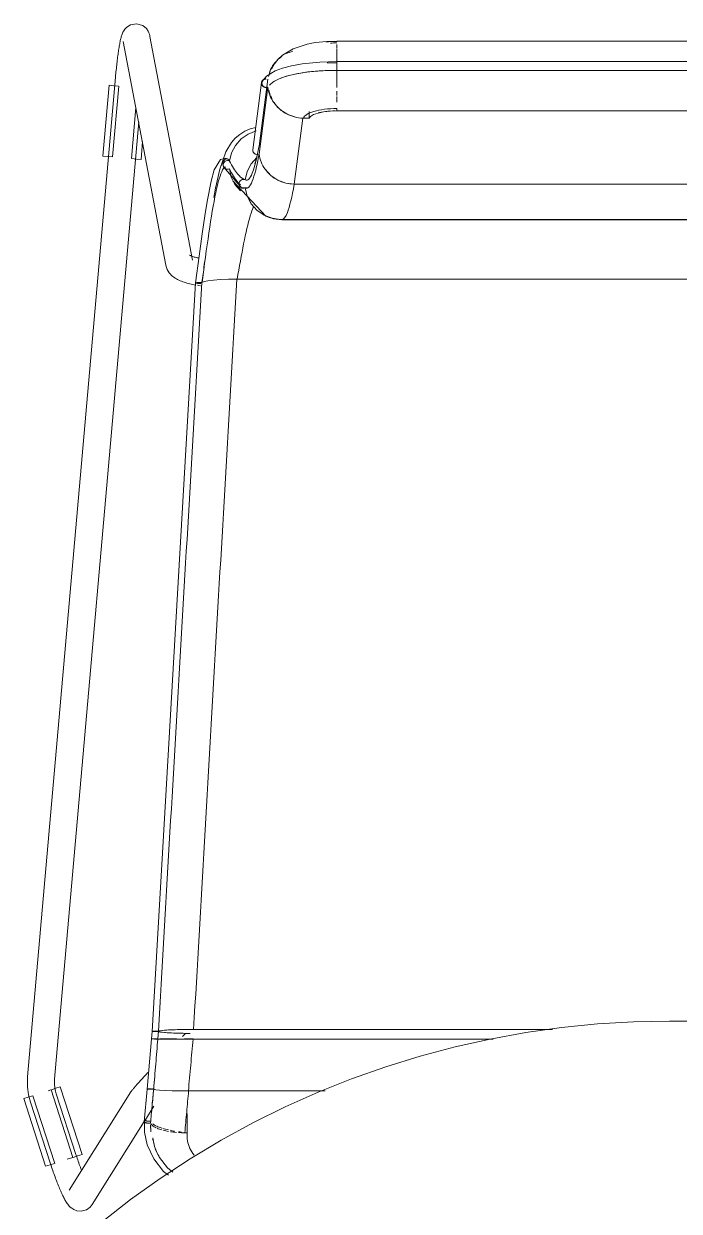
# Model space of a CAD drawing. Header units: millimetres. Extents: x 155927 to 326028, y -36033 to 97293.
# Drawn here: x 227772 to 228063, y 18717 to 19244 of the extents above; entities that cross this region are included whole.
import ezdxf

# ---------------------------------------------------------------- set-up
doc = ezdxf.new("R2010")
doc.units = ezdxf.units.MM
doc.header["$MEASUREMENT"] = 0
doc.layers.add('I-FURN', color=8, linetype='CONTINUOUS', lineweight=9)

msp = doc.modelspace()

# ---------------------------------------------------------------- linework, layer by layer
at = {"layer": 'I-FURN'}
for p, q in [((227822.04, 19243.58), (227819.28, 19243.1)), ((227824.79, 19242.75), (227822.04, 19243.58)), ((227815.34, 19238.19), (227815.22, 19237.79)), ((227815.46, 19238.58), (227815.34, 19238.19)), ((227815.61, 19238.98), (227815.46, 19238.58)), ((227815.78, 19239.41), (227815.61, 19238.98)), ((227815.99, 19239.89), (227815.78, 19239.41)), ((227816.29, 19240.45), (227815.99, 19239.89)), ((227816.77, 19241.15), (227816.29, 19240.45)), ((227817.63, 19242.06), (227816.77, 19241.15)), ((227819.28, 19243.1), (227817.63, 19242.06)), ((227824.79, 19242.75), (227826.37, 19241.43)), ((227826.37, 19241.43), (227827.12, 19240.35)), ((227827.12, 19240.35), (227827.49, 19239.54)), ((227827.49, 19239.54), (227827.71, 19238.92)), ((227827.71, 19238.92), (227827.84, 19238.41)), ((227827.84, 19238.41), (227827.93, 19237.99)), ((227846.74, 19138.7), (227827.93, 19237.99)), ((227814.25, 19233.07), (227814.15, 19232.5)), ((227814.34, 19233.62), (227814.25, 19233.07)), ((227814.43, 19234.16), (227814.34, 19233.62)), ((227814.53, 19234.67), (227814.43, 19234.16)), ((227814.62, 19235.17), (227814.53, 19234.67)), ((227814.72, 19235.64), (227814.62, 19235.17)), ((227814.81, 19236.1), (227814.72, 19235.64)), ((227814.91, 19236.55), (227814.81, 19236.1)), ((227815.01, 19236.97), (227814.91, 19236.55)), ((227815.12, 19237.39), (227815.01, 19236.97)), ((227815.22, 19237.79), (227815.12, 19237.39)), ((227816.14, 19235.76), (227834.95, 19136.47)), ((227891.46, 19232.53), (227897.61, 19234.55)), ((227897.61, 19234.55), (227901.11, 19235.21)), ((227901.11, 19235.21), (227906.32, 19235.72)), ((227906.32, 19235.72), (227910.84, 19235.81)), ((227910.84, 19235.81), (227910.84, 19235.64)), ((228205.69, 19235.81), (227910.84, 19235.81)), ((227910.84, 19235.5), (227910.84, 19235.79)), ((227910.84, 19232.56), (227910.84, 19234.31)), ((227813.44, 19227.39), (227813.36, 19226.69)), ((227813.53, 19228.07), (227813.44, 19227.39)), ((227813.61, 19228.75), (227813.53, 19228.07)), ((227813.7, 19229.41), (227813.61, 19228.75)), ((227813.79, 19230.06), (227813.7, 19229.41)), ((227813.88, 19230.7), (227813.79, 19230.06)), ((227813.97, 19231.31), (227813.88, 19230.7)), ((227814.06, 19231.92), (227813.97, 19231.31)), ((227814.15, 19232.5), (227814.06, 19231.92)), ((227883.1, 19225.76), (227884.77, 19227.83)), ((227884.77, 19227.83), (227886.75, 19229.66)), ((227886.75, 19229.66), (227891.46, 19232.53)), ((227910.84, 19229.71), (227910.84, 19232.29)), ((227910.84, 19229.55), (227910.84, 19226.52)), ((227910.84, 19226.52), (227910.84, 19229.54)), ((227812.88, 19222.32), (227812.81, 19221.57)), ((227812.96, 19223.06), (227812.88, 19222.32)), ((227813.04, 19223.8), (227812.96, 19223.06)), ((227813.11, 19224.53), (227813.04, 19223.8)), ((227813.19, 19225.26), (227813.11, 19224.53)), ((227813.27, 19225.98), (227813.19, 19225.26)), ((227813.36, 19226.69), (227813.27, 19225.98)), ((227879.63, 19220.38), (227883.46, 19222.68)), ((227881.77, 19223.49), (227883.1, 19225.76)), ((227883.46, 19222.68), (227886.63, 19223.87)), ((227886.63, 19223.87), (227890.67, 19224.95)), ((227890.67, 19224.95), (227895.39, 19225.82)), ((227898.44, 19222.24), (227893, 19221.41)), ((227895.39, 19225.82), (227903.28, 19226.62)), ((227904.42, 19222.72), (227898.44, 19222.24)), ((227903.28, 19226.62), (227910.84, 19226.77)), ((227910.84, 19222.81), (227904.42, 19222.72)), ((228205.69, 19226.77), (227910.84, 19226.77)), ((227910.84, 19222.81), (227910.84, 19226.77)), ((227910.84, 19226.77), (227910.84, 19226.7)), ((227910.84, 19226.7), (227910.84, 19226.5)), ((227910.84, 19226.5), (227910.84, 19226.2)), ((227910.84, 19226.2), (227910.84, 19225.81)), ((227910.84, 19225.81), (227910.84, 19225.35)), ((227910.84, 19225.35), (227910.84, 19224.86)), ((227910.84, 19224.86), (227910.84, 19224.36)), ((227910.84, 19224.36), (227910.84, 19223.89)), ((227910.84, 19223.89), (227910.84, 19223.47)), ((227910.84, 19223.47), (227910.84, 19223.14)), ((227910.84, 19223.14), (227910.84, 19222.92)), ((227910.84, 19222.92), (227910.84, 19222.81)), ((227910.84, 19222.83), (227910.84, 19219.02)), ((227910.84, 19219.02), (227910.84, 19222.83)), ((227910.84, 19222.81), (228205.69, 19222.81)), ((227812.66, 19219.91), (227773.71, 18776.59)), ((227812.67, 19220.07), (227812.66, 19219.91)), ((227812.74, 19220.82), (227812.67, 19220.07)), ((227812.81, 19221.57), (227812.74, 19220.82)), ((227873.53, 19187.72), (227877.38, 19217.5)), ((227876.38, 19189.36), (227880.22, 19219.06)), ((227877.74, 19218), (227879.63, 19220.38)), ((227879.45, 19213.09), (227880.07, 19217.86)), ((227886.68, 19219.73), (227886.17, 19219.54)), ((227889.5, 19220.61), (227886.68, 19219.73)), ((227893, 19221.41), (227889.5, 19220.61)), ((227910.84, 19215.27), (227910.84, 19218.83)), ((227807.09, 19184.89), (227809.85, 19216.3)), ((227809.85, 19216.3), (227811.89, 19216.12)), ((227811.32, 19184.52), (227814.08, 19215.93)), ((227811.89, 19216.12), (227813.95, 19215.94)), ((227876.36, 19185.81), (227880.2, 19215.52)), ((227910.84, 19211.8), (227910.84, 19213.64)), ((227821.75, 19206.38), (227819.77, 19183.78)), ((227910.84, 19208.82), (227910.84, 19211.28)), ((227891.91, 19172.44), (227895.77, 19201.72)), ((227895.77, 19201.72), (227898.48, 19201.65)), ((227898.48, 19204.65), (227898.48, 19201.65)), ((227898.48, 19201.65), (227899.12, 19202.51)), ((227899.12, 19202.51), (227900.47, 19203.3)), ((227900.47, 19203.3), (227902.46, 19203.97)), ((227902.46, 19203.97), (227904.95, 19204.48)), ((227904.95, 19204.48), (227907.8, 19204.8)), ((227907.8, 19204.8), (227910.84, 19204.91)), ((228205.69, 19204.96), (227910.84, 19204.96)), ((227910.84, 19204.91), (228205.69, 19204.91)), ((227785.67, 18775.54), (227822.96, 19200.04)), ((227869.97, 19195.88), (227867.77, 19194.51)), ((227872.34, 19196.91), (227869.97, 19195.88)), ((227874.98, 19196.06), (227871.47, 19194.66)), ((227874.84, 19197.57), (227872.34, 19196.91)), ((227824, 19183.41), (227824.69, 19191.3)), ((227864.06, 19190.86), (227861.55, 19186.75)), ((227865.79, 19192.82), (227864.06, 19190.86)), ((227867.77, 19194.51), (227865.79, 19192.82)), ((227868.38, 19192.48), (227865.9, 19189.66)), ((227871.47, 19194.66), (227868.38, 19192.48)), ((227861.55, 19186.75), (227858.88, 19179.12)), ((227864.16, 19186.34), (227863.26, 19182.71)), ((227865.9, 19189.66), (227864.16, 19186.34)), ((227873.58, 19187.96), (227873.52, 19187.49)), ((227873.52, 19187.49), (227873.58, 19187.02)), ((227873.77, 19188.4), (227873.58, 19187.96)), ((227873.58, 19187.02), (227873.77, 19186.58)), ((227873.77, 19186.58), (227874.07, 19186.19)), ((227874.07, 19186.19), (227874.45, 19185.89)), ((227874.45, 19185.89), (227874.9, 19185.7)), ((227874.9, 19185.7), (227875.39, 19185.62)), ((227875.13, 19183.85), (227876.5, 19190.14)), ((227875.39, 19185.62), (227875.89, 19185.66)), ((227809.13, 19184.71), (227807.09, 19184.89)), ((227811.19, 19184.53), (227809.13, 19184.71)), ((227821.95, 19183.58), (227819.89, 19183.77)), ((227824, 19183.41), (227821.95, 19183.58)), ((227856.48, 19178.76), (227859.25, 19183.39)), ((227859.25, 19183.39), (227861.44, 19183.92)), ((227860.46, 19181.49), (227860.38, 19181)), ((227860.38, 19181), (227860.44, 19180.52)), ((227860.39, 19181), (227860.46, 19181.49)), ((227860.45, 19180.52), (227860.39, 19181)), ((227860.44, 19180.52), (227860.63, 19180.06)), ((227860.63, 19180.06), (227860.45, 19180.52)), ((227860.46, 19181.49), (227860.66, 19181.94)), ((227860.65, 19181.94), (227860.46, 19181.49)), ((227860.58, 19180.15), (227868.71, 19170.73)), ((227860.74, 19179.88), (227860.61, 19180.09)), ((227860.92, 19179.66), (227860.63, 19180.06)), ((227860.63, 19180.06), (227860.91, 19179.65)), ((227860.95, 19182.34), (227860.65, 19181.94)), ((227860.66, 19181.94), (227860.96, 19182.34)), ((227861.34, 19182.64), (227860.95, 19182.34)), ((227860.96, 19182.34), (227861.34, 19182.64)), ((227861.34, 19182.64), (227861.8, 19182.84)), ((227861.8, 19182.84), (227861.34, 19182.64)), ((227861.44, 19183.92), (227862.35, 19183.63)), ((227862.29, 19182.92), (227861.8, 19182.84)), ((227861.8, 19182.84), (227862.29, 19182.91)), ((227862.79, 19182.87), (227862.29, 19182.92)), ((227862.29, 19182.91), (227862.79, 19182.87)), ((227862.79, 19182.87), (227863.26, 19182.71)), ((227863.26, 19182.71), (227862.79, 19182.87)), ((227872.87, 19181.45), (227871.11, 19178.05)), ((227875.37, 19184.32), (227872.87, 19181.45)), ((227874.37, 19181.42), (227875.13, 19183.85)), ((227855.08, 19173.76), (227856.48, 19178.76)), ((227858.88, 19179.12), (227856.99, 19170.6)), ((227860.91, 19179.65), (227861.29, 19179.34)), ((227861.3, 19179.34), (227860.92, 19179.66)), ((227861.29, 19179.34), (227861.74, 19179.13)), ((227861.75, 19179.13), (227861.3, 19179.34)), ((227861.74, 19179.13), (227862.24, 19179.04)), ((227862.24, 19179.04), (227861.75, 19179.13)), ((227862.74, 19179.07), (227862.24, 19179.04)), ((227862.24, 19179.04), (227862.73, 19179.07)), ((227862.73, 19179.07), (227863.21, 19179.22)), ((227863.21, 19179.22), (227862.74, 19179.07)), ((227864, 19175.61), (227863.21, 19179.22)), ((227863.21, 19179.22), (227863.99, 19175.61)), ((227863.99, 19175.61), (227865.63, 19172.28)), ((227865.64, 19172.28), (227864, 19175.61)), ((227871.11, 19178.05), (227870.22, 19174.34)), ((227878.99, 19179.05), (227881.48, 19176.31)), ((227881.48, 19176.31), (227884.59, 19174.23)), ((227853.27, 19164.74), (227855.08, 19173.76)), ((227856.99, 19170.6), (227856.25, 19166.53)), ((227864.69, 19173.95), (227879.29, 19158.26)), ((227865.63, 19172.28), (227868.04, 19169.45)), ((227868.04, 19169.45), (227865.64, 19172.28)), ((227867.38, 19172.58), (227867.45, 19173.07)), ((227867.44, 19173.07), (227867.38, 19172.58)), ((227867.45, 19172.09), (227867.38, 19172.58)), ((227867.38, 19172.58), (227867.44, 19172.09)), ((227867.63, 19173.54), (227867.44, 19173.07)), ((227867.44, 19172.09), (227867.63, 19171.63)), ((227867.45, 19173.07), (227867.64, 19173.54)), ((227867.64, 19171.63), (227867.45, 19172.09)), ((227867.93, 19173.94), (227867.63, 19173.54)), ((227867.63, 19171.63), (227867.93, 19171.23)), ((227867.64, 19173.54), (227867.93, 19173.94)), ((227867.93, 19171.23), (227867.64, 19171.63)), ((227867.93, 19173.94), (227868.31, 19174.25)), ((227868.31, 19174.25), (227867.93, 19173.94)), ((227868.31, 19170.92), (227867.93, 19171.23)), ((227867.93, 19171.23), (227868.31, 19170.91)), ((227868.76, 19174.46), (227868.31, 19174.25)), ((227868.31, 19174.25), (227868.76, 19174.45)), ((227868.76, 19170.71), (227868.31, 19170.92)), ((227868.31, 19170.91), (227868.76, 19170.71)), ((227868.41, 19170.86), (227871.29, 19170.81)), ((227868.76, 19174.45), (227869.25, 19174.54)), ((227869.25, 19174.54), (227868.76, 19174.46)), ((227869.25, 19170.63), (227868.76, 19170.71)), ((227868.76, 19170.71), (227869.25, 19170.63)), ((227869.25, 19174.54), (227869.75, 19174.5)), ((227869.75, 19174.5), (227869.25, 19174.54)), ((227869.75, 19170.67), (227869.25, 19170.63)), ((227869.25, 19170.63), (227869.75, 19170.67)), ((227869.54, 19174.62), (227869.97, 19174.44)), ((227869.75, 19174.5), (227870.22, 19174.33)), ((227870.22, 19174.34), (227869.75, 19174.5)), ((227870.22, 19170.83), (227869.75, 19170.67)), ((227869.75, 19170.67), (227870.22, 19170.83)), ((227870.22, 19170.83), (227871.11, 19167.12)), ((227884.59, 19174.23), (227888.14, 19172.91)), ((227888.14, 19172.91), (227891.91, 19172.44)), ((228224.62, 19172.44), (227891.91, 19172.44)), ((227891.91, 19172.44), (228224.62, 19172.44)), ((227852.24, 19158.42), (227853.27, 19164.74)), ((227871.11, 19167.12), (227872.87, 19163.72)), ((227872.87, 19163.73), (227871.12, 19167.12)), ((227875.38, 19160.85), (227872.87, 19163.73)), ((227872.87, 19163.72), (227875.37, 19160.85)), ((227875.37, 19160.85), (227878.51, 19158.68)), ((227878.51, 19158.68), (227875.38, 19160.85)), ((227851.06, 19150.41), (227852.24, 19158.42)), ((227878.2, 19158.86), (227882.66, 19157.13)), ((227882.08, 19157.32), (227878.51, 19158.68)), ((227878.51, 19158.68), (227882.08, 19157.31)), ((227879.29, 19158.26), (227881.22, 19157.55)), ((227885.87, 19156.84), (227882.08, 19157.32)), ((227882.08, 19157.31), (227885.87, 19156.84)), ((227882.66, 19157.13), (227886.41, 19156.69)), ((228230.66, 19156.84), (227885.87, 19156.84)), ((227885.87, 19156.84), (228230.66, 19156.84)), ((227886.41, 19156.69), (228191.21, 19156.69)), ((227849.7, 19140.48), (227851.06, 19150.41)), ((227845.52, 19140.93), (227845.55, 19140.91)), ((227845.55, 19140.91), (227845.62, 19140.87)), ((227845.62, 19140.87), (227845.71, 19140.83)), ((227845.71, 19140.83), (227845.86, 19140.75)), ((227845.86, 19140.75), (227846.06, 19140.66)), ((227846.06, 19140.66), (227846.29, 19140.57)), ((227846.29, 19140.57), (227846.56, 19140.47)), ((227846.56, 19140.47), (227846.86, 19140.36)), ((227846.86, 19140.36), (227847.2, 19140.25)), ((227847.2, 19140.25), (227847.56, 19140.14)), ((227847.56, 19140.14), (227847.96, 19140.04)), ((227847.96, 19140.04), (227848.38, 19139.93)), ((227848.15, 19128.62), (227849.7, 19140.48)), ((227848.38, 19139.93), (227848.82, 19139.83)), ((227848.82, 19139.83), (227849.29, 19139.73)), ((227849.29, 19139.73), (227849.79, 19139.63)), ((227834.95, 19136.47), (227835.21, 19135.48)), ((227835.21, 19135.48), (227835.58, 19134.58)), ((227835.58, 19134.58), (227836.01, 19133.79)), ((227836.01, 19133.79), (227836.5, 19133.11)), ((227836.5, 19133.11), (227837.01, 19132.51)), ((227848.14, 19128.62), (227828.86, 18796.71)), ((227837.01, 19132.51), (227837.53, 19131.99)), ((227837.53, 19131.99), (227838.06, 19131.54)), ((227838.06, 19131.54), (227838.59, 19131.14)), ((227838.59, 19131.14), (227839.13, 19130.78)), ((227839.13, 19130.78), (227839.67, 19130.45)), ((227839.67, 19130.45), (227840.2, 19130.16)), ((227840.2, 19130.16), (227840.75, 19129.89)), ((227840.75, 19129.89), (227841.31, 19129.64)), ((227841.31, 19129.64), (227841.89, 19129.4)), ((227841.89, 19129.4), (227842.47, 19129.19)), ((227842.47, 19129.19), (227843.06, 19128.98)), ((227843.06, 19128.98), (227843.66, 19128.78)), ((227843.66, 19128.78), (227844.28, 19128.6)), ((227844.28, 19128.6), (227844.91, 19128.43)), ((227844.91, 19128.43), (227845.55, 19128.27)), ((227845.55, 19128.27), (227846.21, 19128.12)), ((227846.21, 19128.12), (227846.88, 19127.97)), ((227846.88, 19127.97), (227847.56, 19127.84)), ((227847.56, 19127.84), (227848.25, 19127.71)), ((227848.14, 19128.62), (227848.22, 19128.67)), ((227848.21, 19128.57), (227848.14, 19128.62)), ((227848.22, 19128.67), (227848.15, 19128.62)), ((227848.15, 19128.62), (227848.21, 19128.57)), ((227848.21, 19128.57), (227848.39, 19128.52)), ((227848.39, 19128.52), (227848.21, 19128.57)), ((227848.41, 19128.72), (227848.22, 19128.67)), ((227848.22, 19128.67), (227848.41, 19128.72)), ((227848.39, 19128.52), (227848.68, 19128.47)), ((227848.68, 19128.47), (227848.39, 19128.52)), ((227848.71, 19128.77), (227848.41, 19128.72)), ((227848.41, 19128.72), (227848.71, 19128.77)), ((227848.68, 19128.47), (227849.06, 19128.44)), ((227849.06, 19128.44), (227848.68, 19128.47)), ((227849.1, 19128.8), (227848.71, 19128.77)), ((227848.71, 19128.77), (227849.09, 19128.8)), ((227848.96, 19127.6), (227849.67, 19127.49)), ((227849.06, 19128.44), (227849.51, 19128.42)), ((227849.51, 19128.42), (227849.06, 19128.44)), ((227849.09, 19128.8), (227849.55, 19128.82)), ((227849.55, 19128.82), (227849.1, 19128.8)), ((227849.51, 19128.42), (227850.01, 19128.41)), ((227850, 19128.41), (227849.51, 19128.42)), ((227850.05, 19128.83), (227849.55, 19128.82)), ((227849.55, 19128.82), (227850.04, 19128.83)), ((227849.67, 19127.49), (227850.4, 19127.39)), ((227850.5, 19128.41), (227850, 19128.41)), ((227850.01, 19128.41), (227850.5, 19128.41)), ((227850.04, 19128.83), (227850.54, 19128.83)), ((227850.54, 19128.83), (227850.05, 19128.83)), ((227851.01, 19128.81), (227850.54, 19128.83)), ((227850.54, 19128.83), (227851.01, 19128.81)), ((227851.01, 19128.81), (227851.92, 19129.21)), ((227851.92, 19129.21), (227851.01, 19128.81)), ((227853.66, 19129.58), (227851.92, 19129.21)), ((227851.92, 19129.21), (227853.65, 19129.57)), ((227853.66, 19129.58), (227856.12, 19129.89)), ((227856.16, 19129.89), (227853.66, 19129.58)), ((227856.15, 19129.89), (227859.21, 19130.12)), ((227859.26, 19130.13), (227856.16, 19129.89)), ((227859.26, 19130.13), (227862.73, 19130.28)), ((227862.79, 19130.28), (227859.26, 19130.13)), ((227862.79, 19130.28), (227866.48, 19130.34)), ((227866.56, 19130.34), (227862.79, 19130.28)), ((227866.48, 19130.34), (228249.96, 19130.34)), ((228249.96, 19130.34), (227866.56, 19130.34)), ((228042.27, 18800.98), (228026.3, 18800.02)), ((228058.26, 18801.3), (228042.27, 18800.98)), ((228066.9, 18801.21), (228058.26, 18801.3)), ((227828.59, 18793.35), (227828.85, 18796.71)), ((227828.92, 18796.74), (227828.86, 18796.71)), ((227828.86, 18796.71), (227828.93, 18796.68)), ((227829.11, 18796.76), (227828.92, 18796.74)), ((227828.93, 18796.68), (227829.12, 18796.66)), ((227829.4, 18796.79), (227829.11, 18796.76)), ((227829.12, 18796.66), (227829.41, 18796.63)), ((227829.79, 18796.81), (227829.4, 18796.79)), ((227829.41, 18796.63), (227829.79, 18796.62)), ((227830.24, 18796.82), (227829.79, 18796.81)), ((227829.79, 18796.62), (227830.24, 18796.6)), ((227830.73, 18796.82), (227830.24, 18796.82)), ((227830.24, 18796.6), (227830.73, 18796.6)), ((227831.22, 18796.82), (227830.73, 18796.82)), ((227830.73, 18796.6), (227831.23, 18796.6)), ((227831.69, 18796.81), (227831.22, 18796.82)), ((227831.23, 18796.6), (227831.7, 18796.61)), ((227832.58, 18797.02), (227831.69, 18796.81)), ((227831.7, 18796.61), (227832.6, 18796.4)), ((227834.33, 18797.21), (227832.58, 18797.02)), ((227832.6, 18796.4), (227834.35, 18796.21)), ((227836.83, 18797.38), (227834.33, 18797.21)), ((227834.35, 18796.21), (227836.85, 18796.05)), ((227839.96, 18797.5), (227836.83, 18797.38)), ((227836.85, 18796.05), (227839.97, 18795.92)), ((227843.53, 18797.58), (227839.96, 18797.5)), ((227839.97, 18795.92), (227843.52, 18795.84)), ((227843.51, 18795.64), (227842.35, 18794.44)), ((227843.52, 18795.84), (227845.77, 18795.82)), ((227847.31, 18797.6), (227843.53, 18797.58)), ((228006.41, 18797.61), (227847.31, 18797.61)), ((227847.31, 18797.61), (228006.41, 18797.61)), ((227994.54, 18796.19), (227978.8, 18793.33)), ((228010.38, 18798.42), (227994.54, 18796.19)), ((228026.3, 18800.02), (228010.38, 18798.42)), ((227828.58, 18793.35), (227826.76, 18771.15)), ((227828.65, 18793.35), (227828.58, 18793.35)), ((227828.58, 18793.35), (227828.65, 18793.35)), ((227828.65, 18793.35), (227828.59, 18793.35)), ((227828.59, 18793.35), (227828.65, 18793.35)), ((227829.13, 18793.35), (227828.84, 18793.35)), ((227828.84, 18793.35), (227829.13, 18793.35)), ((227829.52, 18793.36), (227829.13, 18793.36)), ((227829.51, 18793.35), (227829.13, 18793.35)), ((227829.13, 18793.35), (227829.51, 18793.35)), ((227829.14, 18793.36), (227829.52, 18793.36)), ((227829.97, 18793.34), (227829.51, 18793.35)), ((227829.51, 18793.35), (227829.96, 18793.34)), ((227829.52, 18793.36), (227829.97, 18793.36)), ((227829.97, 18793.36), (227829.52, 18793.36)), ((227829.96, 18793.34), (227830.45, 18793.34)), ((227829.97, 18793.36), (227830.46, 18793.36)), ((227830.46, 18793.36), (227829.97, 18793.36)), ((227830.46, 18793.34), (227829.97, 18793.34)), ((227830.45, 18793.34), (227830.95, 18793.34)), ((227830.46, 18793.36), (227830.96, 18793.36)), ((227830.96, 18793.36), (227830.46, 18793.36)), ((227830.95, 18793.34), (227830.46, 18793.34)), ((227831.42, 18793.34), (227830.95, 18793.34)), ((227830.95, 18793.34), (227831.42, 18793.34)), ((227830.96, 18793.36), (227831.43, 18793.36)), ((227831.43, 18793.36), (227830.96, 18793.36)), ((227832.31, 18793.33), (227831.42, 18793.34)), ((227831.42, 18793.34), (227832.31, 18793.33)), ((227834.05, 18793.32), (227832.31, 18793.33)), ((227832.31, 18793.33), (227834.06, 18793.32)), ((227834.07, 18793.39), (227832.32, 18793.37)), ((227832.33, 18793.37), (227834.08, 18793.39)), ((227836.56, 18793.3), (227834.06, 18793.32)), ((227834.06, 18793.32), (227836.56, 18793.3)), ((227836.57, 18793.4), (227834.07, 18793.39)), ((227834.08, 18793.39), (227836.58, 18793.4)), ((227839.69, 18793.3), (227836.56, 18793.3)), ((227836.56, 18793.3), (227839.69, 18793.3)), ((227839.7, 18793.41), (227836.57, 18793.4)), ((227836.58, 18793.4), (227839.7, 18793.41)), ((227843.26, 18793.29), (227839.69, 18793.3)), ((227839.69, 18793.3), (227843.26, 18793.29)), ((227843.26, 18793.41), (227847.03, 18793.42)), ((227847.03, 18793.42), (227843.26, 18793.41)), ((227847.05, 18793.29), (227843.26, 18793.29)), ((227843.26, 18793.29), (227847.05, 18793.29)), ((227980.04, 18793.29), (227847.05, 18793.29)), ((227847.05, 18793.29), (227980.04, 18793.29)), ((227978.8, 18793.33), (227963.18, 18789.84)), ((227947.72, 18785.72), (227932.44, 18781)), ((227963.18, 18789.84), (227947.72, 18785.72)), ((227932.44, 18781), (227917.35, 18775.66)), ((227773.63, 18775.45), (227773.6, 18774.31)), ((227773.71, 18776.59), (227773.63, 18775.45)), ((227785.6, 18774.19), (227785.62, 18774.85)), ((227785.62, 18774.85), (227785.66, 18775.51)), ((227785.66, 18775.51), (227785.67, 18775.54)), ((227823.27, 18774.39), (227823.62, 18774.76)), ((227823.62, 18774.76), (227823.97, 18775.15)), ((227823.97, 18775.15), (227824.34, 18775.56)), ((227824.34, 18775.56), (227824.72, 18775.97)), ((227824.72, 18775.97), (227825.11, 18776.4)), ((227825.11, 18776.4), (227825.52, 18776.83)), ((227825.52, 18776.83), (227825.93, 18777.28)), ((227825.93, 18777.28), (227826.35, 18777.73)), ((227826.35, 18777.73), (227826.78, 18778.19)), ((227826.78, 18778.19), (227827.23, 18778.66)), ((227917.35, 18775.66), (227902.5, 18769.73)), ((227773.6, 18774.31), (227773.62, 18773.16)), ((227773.62, 18773.16), (227773.68, 18772.02)), ((227773.68, 18772.02), (227773.78, 18770.89)), ((227773.78, 18770.89), (227773.93, 18769.75)), ((227773.93, 18769.75), (227774.13, 18768.63)), ((227782.85, 18770.41), (227784.01, 18770.78)), ((227784.11, 18770.81), (227793.8, 18740.81)), ((227784.23, 18770.85), (227786.2, 18771.49)), ((227785.61, 18773.52), (227785.6, 18774.19)), ((227785.65, 18772.86), (227785.61, 18773.52)), ((227785.71, 18772.2), (227785.65, 18772.86)), ((227785.8, 18771.55), (227785.71, 18772.2)), ((227785.91, 18770.89), (227785.8, 18771.55)), ((227786.05, 18770.25), (227785.91, 18770.89)), ((227786.22, 18769.61), (227786.05, 18770.25)), ((227786.2, 18771.49), (227788.15, 18772.12)), ((227786.41, 18768.97), (227786.22, 18769.61)), ((227797.84, 18742.11), (227788.15, 18772.12)), ((227819.51, 18769.88), (227792.2, 18726.3)), ((227819.51, 18769.88), (227819.72, 18770.21)), ((227819.72, 18770.21), (227819.9, 18770.47)), ((227819.9, 18770.47), (227820.08, 18770.69)), ((227820.08, 18770.69), (227820.25, 18770.92)), ((227820.25, 18770.92), (227820.43, 18771.14)), ((227820.43, 18771.14), (227820.62, 18771.37)), ((227820.62, 18771.37), (227820.82, 18771.61)), ((227820.82, 18771.61), (227821.04, 18771.86)), ((227821.04, 18771.86), (227821.27, 18772.13)), ((227821.27, 18772.13), (227821.51, 18772.41)), ((227821.51, 18772.41), (227821.77, 18772.7)), ((227821.77, 18772.7), (227822.04, 18773.01)), ((227822.04, 18773.01), (227822.33, 18773.33)), ((227822.33, 18773.33), (227822.63, 18773.67)), ((227822.63, 18773.67), (227822.94, 18774.02)), ((227822.94, 18774.02), (227823.27, 18774.39)), ((227826.75, 18771.15), (227825.33, 18756.66)), ((227826.82, 18771.18), (227826.75, 18771.15)), ((227826.75, 18771.15), (227826.82, 18771.12)), ((227826.76, 18771.15), (227826.82, 18771.18)), ((227826.83, 18771.12), (227826.76, 18771.15)), ((227827.01, 18771.2), (227826.82, 18771.18)), ((227826.82, 18771.18), (227827.01, 18771.2)), ((227826.82, 18771.12), (227827.01, 18771.1)), ((227827.3, 18771.22), (227827.01, 18771.2)), ((227827.01, 18771.2), (227827.3, 18771.22)), ((227827.01, 18771.1), (227827.31, 18771.08)), ((227827.31, 18771.08), (227827.02, 18771.1)), ((227827.68, 18771.24), (227827.3, 18771.22)), ((227827.3, 18771.22), (227827.68, 18771.24)), ((227827.31, 18771.08), (227827.69, 18771.06)), ((227827.7, 18771.06), (227827.31, 18771.08)), ((227828.13, 18771.25), (227827.68, 18771.24)), ((227827.68, 18771.24), (227828.13, 18771.25)), ((227827.69, 18771.06), (227828.15, 18771.05)), ((227828.15, 18771.05), (227827.7, 18771.06)), ((227828.62, 18771.25), (227828.13, 18771.25)), ((227828.13, 18771.25), (227828.63, 18771.25)), ((227828.15, 18771.05), (227828.64, 18771.05)), ((227828.64, 18771.05), (227828.15, 18771.05)), ((227828.64, 18771.05), (227829.13, 18771.05)), ((227829.14, 18771.05), (227828.64, 18771.05)), ((227829.59, 18771.24), (227829.12, 18771.25)), ((227829.12, 18771.25), (227829.59, 18771.24)), ((227829.13, 18771.05), (227829.6, 18771.06)), ((227829.61, 18771.06), (227829.14, 18771.05)), ((227829.6, 18771.06), (227830.5, 18770.86)), ((227830.49, 18770.87), (227829.61, 18771.06)), ((227832.21, 18770.69), (227830.5, 18770.87)), ((227830.5, 18770.86), (227832.23, 18770.69)), ((227834.67, 18770.54), (227832.23, 18770.69)), ((227832.23, 18770.69), (227834.71, 18770.54)), ((227837.74, 18770.42), (227834.71, 18770.54)), ((227834.71, 18770.54), (227837.81, 18770.42)), ((227841.25, 18770.35), (227837.81, 18770.42)), ((227837.81, 18770.42), (227841.24, 18770.35)), ((227841.34, 18770.35), (227845.1, 18770.32)), ((227844.98, 18770.32), (227841.34, 18770.35)), ((227845.1, 18770.32), (227905.59, 18770.32)), ((227905.59, 18770.32), (227845.1, 18770.32)), ((227902.5, 18769.73), (227887.89, 18763.2)), ((227772, 18766.9), (227773.95, 18767.53)), ((227781.69, 18736.9), (227772, 18766.9)), ((227773.95, 18767.53), (227775.92, 18768.17)), ((227774.13, 18768.63), (227774.37, 18767.51)), ((227774.37, 18767.51), (227774.65, 18766.41)), ((227774.65, 18766.41), (227774.98, 18765.31)), ((227774.98, 18765.31), (227775, 18765.26)), ((227775, 18765.26), (227783.71, 18738.45)), ((227785.73, 18738.2), (227776.04, 18768.21)), ((227795.12, 18742.16), (227786.41, 18768.97)), ((227825.64, 18757.07), (227829.67, 18763.51)), ((227844.4, 18760.28), (227844.4, 18750.53)), ((227887.89, 18763.2), (227873.55, 18756.1)), ((227802.37, 18719.93), (227825.4, 18756.69)), ((227825.54, 18752.09), (227825.46, 18757.55)), ((227873.55, 18756.1), (227859.51, 18748.43)), ((227826.76, 18746.44), (227825.54, 18752.09)), ((227844.45, 18751.77), (227843.41, 18751.77)), ((227859.51, 18748.43), (227845.79, 18740.2)), ((227829.66, 18740.13), (227826.76, 18746.44)), ((227832.23, 18740.84), (227830.32, 18744.53)), ((227785.61, 18738.16), (227783.64, 18737.53)), ((227783.86, 18738), (227783.71, 18738.45)), ((227784.1, 18737.26), (227783.86, 18738)), ((227791.22, 18739.98), (227793.7, 18740.78)), ((227795.89, 18741.48), (227793.92, 18740.85)), ((227795.23, 18741.83), (227795.12, 18742.16)), ((227795.46, 18741.14), (227795.23, 18741.83)), ((227795.69, 18740.45), (227795.46, 18741.14)), ((227795.92, 18739.77), (227795.69, 18740.45)), ((227797.84, 18742.11), (227795.89, 18741.48)), ((227796.15, 18739.09), (227795.92, 18739.77)), ((227796.39, 18738.41), (227796.15, 18739.09)), ((227796.63, 18737.75), (227796.39, 18738.41)), ((227796.86, 18737.09), (227796.63, 18737.75)), ((227833.99, 18734.6), (227829.66, 18740.13)), ((227835.73, 18736.27), (227832.23, 18740.84)), ((227845.79, 18740.2), (227832.41, 18731.44)), ((227783.64, 18737.53), (227781.69, 18736.9)), ((227784.35, 18736.52), (227784.1, 18737.26)), ((227784.6, 18735.79), (227784.35, 18736.52)), ((227784.85, 18735.06), (227784.6, 18735.79)), ((227785.1, 18734.34), (227784.85, 18735.06)), ((227785.36, 18733.62), (227785.1, 18734.34)), ((227785.61, 18732.91), (227785.36, 18733.62)), ((227785.87, 18732.22), (227785.61, 18732.91)), ((227797.1, 18736.44), (227796.86, 18737.09)), ((227797.33, 18735.81), (227797.1, 18736.44)), ((227797.56, 18735.18), (227797.33, 18735.81)), ((227836.1, 18732.92), (227833.99, 18734.6)), ((227838.12, 18734.27), (227835.73, 18736.27)), ((227786.12, 18731.53), (227785.87, 18732.22)), ((227786.37, 18730.85), (227786.12, 18731.53)), ((227786.63, 18730.18), (227786.37, 18730.85)), ((227786.88, 18729.53), (227786.63, 18730.18)), ((227787.13, 18728.89), (227786.88, 18729.53)), ((227787.38, 18728.26), (227787.13, 18728.89)), ((227787.63, 18727.65), (227787.38, 18728.26)), ((227787.88, 18727.06), (227787.63, 18727.65)), ((227832.41, 18731.44), (227819.38, 18722.14)), ((227788.13, 18726.48), (227787.88, 18727.06)), ((227788.37, 18725.92), (227788.13, 18726.48)), ((227788.61, 18725.37), (227788.37, 18725.92)), ((227788.85, 18724.85), (227788.61, 18725.37)), ((227789.08, 18724.34), (227788.85, 18724.85)), ((227789.31, 18723.85), (227789.08, 18724.34)), ((227789.55, 18723.37), (227789.31, 18723.85)), ((227789.78, 18722.91), (227789.55, 18723.37)), ((227790, 18722.47), (227789.78, 18722.91)), ((227790.23, 18722.05), (227790, 18722.47)), ((227790.46, 18721.64), (227790.23, 18722.05)), ((227819.38, 18722.14), (227806.75, 18712.33)), ((227790.7, 18721.24), (227790.46, 18721.64)), ((227790.94, 18720.85), (227790.7, 18721.24)), ((227791.2, 18720.46), (227790.94, 18720.85)), ((227791.47, 18720.07), (227791.2, 18720.46)), ((227791.79, 18719.67), (227791.47, 18720.07)), ((227792.16, 18719.24), (227791.79, 18719.67)), ((227792.62, 18718.78), (227792.16, 18719.24)), ((227793.25, 18718.26), (227792.62, 18718.78)), ((227794.16, 18717.69), (227793.25, 18718.26)), ((227795.54, 18717.17), (227794.16, 18717.69)), ((227797.52, 18717), (227795.54, 18717.17)), ((227799.74, 18717.58), (227797.52, 18717)), ((227801.48, 18718.81), (227799.74, 18717.58)), ((227801.48, 18718.81), (227802.37, 18719.93))]:
    msp.add_line(p, q, dxfattribs=at)
for centre, major_axis, ratio, start_param, end_param in [((227910.84, 19231.53), (-12.4, 0), 0.287441, 4.712389, 4.950404), ((227910.84, 19220.06), (0, -15.75), 0.000004, 5.8107, 5.99294), ((227875.48, 19187.49), (-1.96, 0), 0.955139, 5.775592, 8.064923), ((227892.04, 19187.51), (-15.78, 0), 0.955139, 0.112537, 0.354036), ((227892.04, 19187.51), (-15.78, 0), 0.955139, 0.354206, 0.595753), ((227892.04, 19187.51), (-15.78, 0), 0.955139, 0.595876, 1.562553)]:
    msp.add_ellipse(centre, major_axis=major_axis, ratio=ratio, start_param=start_param, end_param=end_param, dxfattribs=at)
for points in [[(227905.87, 19235.5), (227907.45, 19235.65), (227909.12, 19235.72), (227910.84, 19235.71)], [(227891.23, 19231.36), (227890.28, 19231.1), (227889.34, 19230.75), (227888.45, 19230.33)], [(227880.69, 19220.47), (227880.84, 19221.12), (227881.04, 19221.77), (227881.28, 19222.4)], [(227897.1, 19222.1), (227899.27, 19222.39), (227903.84, 19222.81), (227908.49, 19222.88), (227910.84, 19222.83)], [(227906.57, 19226.22), (227907.99, 19226.26), (227909.41, 19226.26), (227910.84, 19226.23)], [(227879.94, 19215.36), (227879.86, 19215.35), (227879.69, 19215.33), (227879.53, 19215.33), (227879.44, 19215.33)], [(227880.2, 19215.52), (227880.35, 19214.27), (227880.93, 19211.9), (227882.7, 19208.56), (227885.23, 19205.72), (227888.37, 19203.53), (227891.97, 19202.11), (227894.47, 19201.75), (227895.77, 19201.72)], [(227881.29, 19211.93), (227881.03, 19212.6), (227880.87, 19213.3), (227880.72, 19214.01)], [(227882.19, 19210), (227881.89, 19210.54), (227881.67, 19211.11), (227881.5, 19211.69)], [(227896.01, 19201.73), (227896.27, 19202.84), (227899.65, 19205.01), (227907.05, 19205.97), (227910.84, 19206.03)], [(227910, 19204.96), (227907.22, 19204.9), (227904.08, 19204.63), (227902.46, 19204.02)], [(227876.36, 19185.81), (227875.34, 19180.31), (227873.29, 19172.25), (227871.24, 19170.28), (227870.22, 19170.83)], [(227885.87, 19156.84), (227886.05, 19156.74), (227886.23, 19156.69), (227886.41, 19156.69)], [(227852.19, 19137.98), (227851.8, 19134.95), (227851.42, 19131.88), (227851.03, 19128.82)], [(227831.69, 18796.81), (227834.91, 18852.22), (227841.35, 18962.98), (227847.79, 19073.57), (227851.01, 19128.81)], [(227856.9, 18964.1), (227860.09, 19019.56), (227863.29, 19074.98), (227866.48, 19130.34)], [(227847.31, 18797.61), (227850.51, 18853.13), (227853.7, 18908.66), (227856.9, 18964.1)], [(227831.7, 18796.61), (227831.1, 18796.59), (227829.6, 18796.6), (227828.85, 18796.67), (227828.85, 18796.71)], [(227831.69, 18796.81), (227831.65, 18796.23), (227831.56, 18795.08), (227831.47, 18793.92), (227831.42, 18793.34)], [(227831.7, 18796.61), (227831.65, 18796.07), (227831.56, 18794.99), (227831.47, 18793.9), (227831.43, 18793.36)], [(227845.77, 18795.82), (227845.01, 18795.83), (227844.25, 18795.83), (227843.51, 18795.84)], [(227829.61, 18771.06), (227829.91, 18774.77), (227830.52, 18782.19), (227831.12, 18789.63), (227831.42, 18793.34)], [(227846.02, 18781.8), (227846.36, 18785.62), (227846.7, 18789.46), (227847.05, 18793.29)], [(227830.8, 18785.81), (227830.84, 18786.22), (227830.87, 18786.63), (227830.9, 18787.04)], [(227829.59, 18771.24), (227829.9, 18774.89), (227830.2, 18778.54), (227830.5, 18782.19)], [(227844.98, 18770.32), (227845.33, 18774.14), (227845.67, 18777.97), (227846.02, 18781.8)], [(227829.6, 18771.06), (227829.37, 18768.53), (227828.89, 18763.5), (227828.41, 18758.55), (227828.17, 18756.1)], [(227829.59, 18771.24), (227829.36, 18768.87), (227829.12, 18766.51), (227828.89, 18764.16)], [(227845.1, 18770.32), (227844.8, 18767.19), (227844.21, 18760.94), (227843.66, 18754.8), (227843.41, 18751.77)], [(227825.52, 18757.41), (227825.56, 18757.36), (227825.68, 18757.27), (227825.98, 18757.14), (227826.36, 18757.02), (227826.82, 18756.92), (227827.31, 18756.86), (227827.81, 18756.83), (227828.12, 18756.83), (227828.27, 18756.84)], [(227830.72, 18753.94), (227830.02, 18754.26), (227828.88, 18754.96), (227828.31, 18755.71), (227828.17, 18756.1)], [(227828.21, 18755.27), (227828.22, 18754.62), (227828.26, 18753.97), (227828.32, 18753.33)], [(227828.35, 18752.11), (227828.26, 18752.92), (227828.25, 18753.75), (227828.26, 18754.57)], [(227829.18, 18755.75), (227829.59, 18755.43), (227830.11, 18755.1), (227830.75, 18754.79)], [(227831, 18754.68), (227831.63, 18754.38), (227832.38, 18754.1), (227833.19, 18753.84)], [(227833.15, 18753.05), (227832.42, 18753.26), (227831.78, 18753.49), (227831.18, 18753.74)], [(227833.62, 18753.68), (227834.42, 18753.43), (227835.3, 18753.21), (227836.22, 18752.99)], [(227829.14, 18748.86), (227829.34, 18748.13), (227829.57, 18747.41), (227829.84, 18746.71)], [(227836.2, 18752.37), (227835.36, 18752.51), (227834.55, 18752.68), (227833.81, 18752.87)], [(227836.88, 18752.84), (227837.52, 18752.7), (227838.19, 18752.56), (227838.87, 18752.44)], [(227839.69, 18751.94), (227838.79, 18752.01), (227837.9, 18752.11), (227837.05, 18752.24)], [(227840.57, 18752.19), (227841.04, 18752.12), (227841.52, 18752.07), (227842, 18752.02)], [(227843.41, 18751.77), (227842.45, 18751.78), (227841.52, 18751.81), (227840.61, 18751.87)], [(227844.4, 18750.25), (227844.39, 18750.76), (227844.41, 18751.26), (227844.45, 18751.77)]]:
    msp.add_open_spline(points, degree=3, dxfattribs=at)
for points, knots in [([(227886.48, 19229.18), (227886.08, 19228.91), (227884.71, 19227.87), (227882.71, 19225.71), (227881.1, 19222.86), (227880.63, 19220.92), (227880.47, 19220.15)], [0.434972, 0.434972, 0.434972, 0.434972, 0.5, 0.6666667, 0.8333333, 0.9407177, 0.9407177, 0.9407177, 0.9407177]), ([(227879.35, 19219.1), (227879.21, 19219.1), (227878.98, 19219.09), (227878.69, 19219.02), (227878.42, 19218.92), (227878.11, 19218.74), (227877.79, 19218.45), (227877.55, 19218.09), (227877.42, 19217.74), (227877.37, 19217.43), (227877.37, 19217.16), (227877.4, 19216.89), (227877.47, 19216.64), (227877.59, 19216.39), (227877.78, 19216.08), (227878.1, 19215.75), (227878.5, 19215.52), (227878.85, 19215.4), (227879.23, 19215.33), (227879.67, 19215.34), (227880.03, 19215.44), (227880.2, 19215.52)], [0.1111111, 0.1111111, 0.1111111, 0.1111111, 0.1666667, 0.1944444, 0.2222222, 0.2777778, 0.3333333, 0.3888889, 0.4444444, 0.4791667, 0.5138889, 0.5486111, 0.5833333, 0.6180556, 0.6527778, 0.7222222, 0.7916667, 0.8263889, 0.8611111, 0.9305556, 1, 1, 1, 1]), ([(227878.95, 19215.43), (227878.83, 19215.46), (227878.6, 19215.56), (227878.19, 19215.84), (227877.73, 19216.39), (227877.48, 19217.26), (227877.71, 19218.04), (227878.11, 19218.55), (227878.49, 19218.85), (227878.95, 19219.04), (227879.28, 19219.08), (227879.44, 19219.08)], [-0.8125, -0.8125, -0.8125, -0.8125, -0.765625, -0.71875, -0.625, -0.5, -0.375, -0.3125, -0.25, -0.1875, -0.125, -0.125, -0.125, -0.125]), ([(227880.91, 19216.29), (227881.27, 19216.74), (227882.52, 19217.87), (227885.77, 19219.53), (227890.55, 19220.99), (227894.28, 19221.66), (227896.04, 19221.94)], [-0.9394217, -0.9394217, -0.9394217, -0.9394217, -0.8333333, -0.6666667, -0.5, -0.3608387, -0.3608387, -0.3608387, -0.3608387]), ([(227892.23, 19202.27), (227891, 19202.59), (227887.48, 19204.02), (227884.17, 19206.48), (227883.04, 19208.64)], [-0.8333333, -0.8333333, -0.8333333, -0.8333333, -0.6666667, -0.3333333, -0.3333333, -0.3333333, -0.3333333]), ([(227875.67, 19185.72), (227874.87, 19182.01), (227873.06, 19175.52), (227871.24, 19173.79), (227870.22, 19174.33)], [0.1122148, 0.1122148, 0.1122148, 0.1122148, 0.5, 1, 1, 1, 1]), ([(227861.38, 19180.1), (227860.97, 19179.91), (227859.55, 19178.31), (227857.11, 19170.01), (227854.06, 19151.57), (227852.03, 19136.36), (227851.01, 19128.81)], [0.1500588, 0.1500588, 0.1500588, 0.1500588, 0.25, 0.5, 0.75, 1, 1, 1, 1]), ([(227863.26, 19182.71), (227862.24, 19184.26), (227860.95, 19184.03), (227859.67, 19181.01), (227859.41, 19180.29)], [0, 0, 0, 0, 0.25, 0.3133981, 0.3133981, 0.3133981, 0.3133981]), ([(227869.54, 19174.62), (227868.61, 19175.09), (227866.51, 19176.88), (227864.42, 19180.31), (227863.26, 19182.71)], [0.0974621, 0.0974621, 0.0974621, 0.0974621, 0.5, 1, 1, 1, 1]), ([(227868.09, 19172.09), (227867.63, 19172.48), (227866.01, 19174.16), (227864.38, 19176.81), (227863.21, 19179.22)], [0.303693, 0.303693, 0.303693, 0.303693, 0.5, 1, 1, 1, 1]), ([(227886.41, 19156.69), (227887.24, 19156.69), (227889.07, 19159.07), (227890.9, 19166.71), (227891.91, 19172.44)], [0.0892846, 0.0892846, 0.0892846, 0.0892846, 0.5, 1, 1, 1, 1]), ([(227866.56, 19130.34), (227867.54, 19135.73), (227869.48, 19146.51), (227871.92, 19157.22), (227873.37, 19161.46), (227873.86, 19162.61)], [0, 0, 0, 0, 0.25, 0.5, 0.625, 0.625, 0.625, 0.625]), ([(227828.85, 18796.71), (227828.85, 18796.73), (227828.99, 18796.76), (227829.38, 18796.79), (227829.77, 18796.81), (227830.23, 18796.82), (227830.72, 18796.82), (227831.22, 18796.82), (227831.54, 18796.81), (227831.69, 18796.81)], [-0.498493, -0.498493, -0.498493, -0.498493, -0.375, -0.3125, -0.25, -0.1875, -0.125, -0.0625, 0, 0, 0, 0]), ([(227831.69, 18796.81), (227831.97, 18796.95), (227833.36, 18797.16), (227836.72, 18797.38), (227839.88, 18797.51), (227843.49, 18797.59), (227846.04, 18797.61), (227847.31, 18797.61)], [-1, -1, -1, -1, -0.666667, -0.5, -0.333333, -0.166667, 0, 0, 0, 0]), ([(227843.51, 18795.84), (227842.28, 18795.86), (227839.89, 18795.92), (227836.73, 18796.04), (227833.38, 18796.26), (227831.99, 18796.47), (227831.7, 18796.61)], [-0.8332392, -0.8332392, -0.8332392, -0.8332392, -0.6666667, -0.5, -0.3333333, 0, 0, 0, 0]), ([(227828.17, 18756.1), (227828.03, 18756.08), (227827.74, 18756.05), (227827.32, 18756.04), (227826.94, 18756.05), (227826.65, 18756.07), (227826.38, 18756.1), (227826.13, 18756.15), (227825.91, 18756.21), (227825.71, 18756.28), (227825.52, 18756.38), (227825.41, 18756.47), (227825.38, 18756.51)], [0, 0, 0, 0, 0.0555556, 0.1111111, 0.1666667, 0.1944444, 0.2222222, 0.2777778, 0.3055556, 0.3333333, 0.3888889, 0.4444444, 0.4444444, 0.4444444, 0.4444444]), ([(227832.24, 18740.86), (227831.72, 18741.68), (227830.14, 18744.4), (227829.55, 18747.39), (227829.26, 18749.49)], [-0.4024189, -0.4024189, -0.4024189, -0.4024189, -0.3333333, -0.1789981, -0.1789981, -0.1789981, -0.1789981]), ([(227847.56, 18741.88), (227846.8, 18742.78), (227844.87, 18745.78), (227844.24, 18749.38), (227844.45, 18751.77)], [0.5, 0.5, 0.5, 0.5, 0.6666667, 1, 1, 1, 1])]:
    msp.add_open_spline(points, degree=3, knots=knots, dxfattribs=at)

doc.saveas('drawing.dxf')
